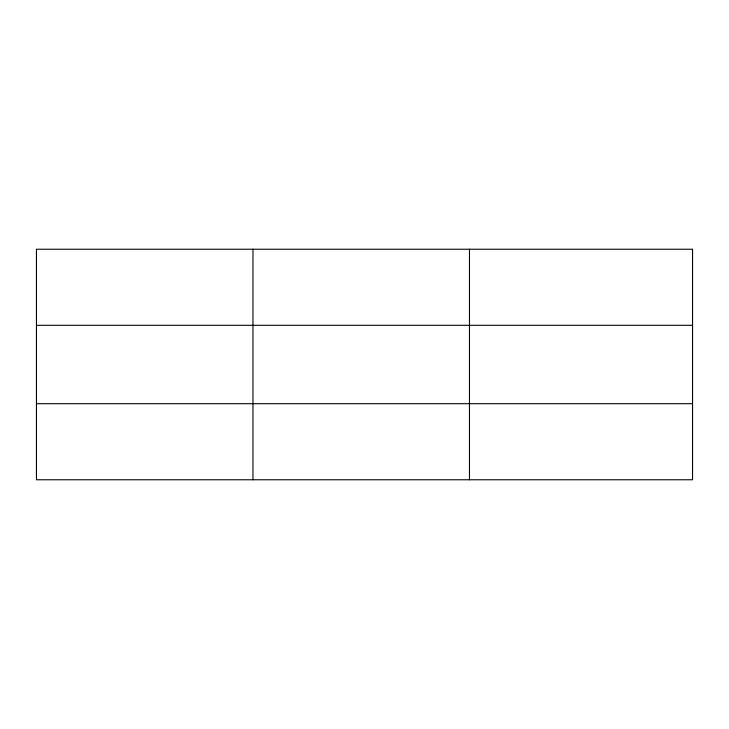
<?xml version="1.0" encoding="UTF-8"?>
<svg xmlns="http://www.w3.org/2000/svg" width="729" height="729" viewBox="0 0 729 729"><rect width="100%" height="100%" fill="white"/><g stroke="black" fill="none" stroke-linecap="round" stroke-linejoin="round"><path stroke-width="1.09" d="M252.963 249.236L252.963 479.764M469.476 249.236L469.476 479.764M692.55 325.307L692.55 249.236L36.45 249.236L36.45 479.764L692.55 479.764L692.55 325.307L36.45 325.307M36.45 403.693L692.55 403.693"/></g></svg>
